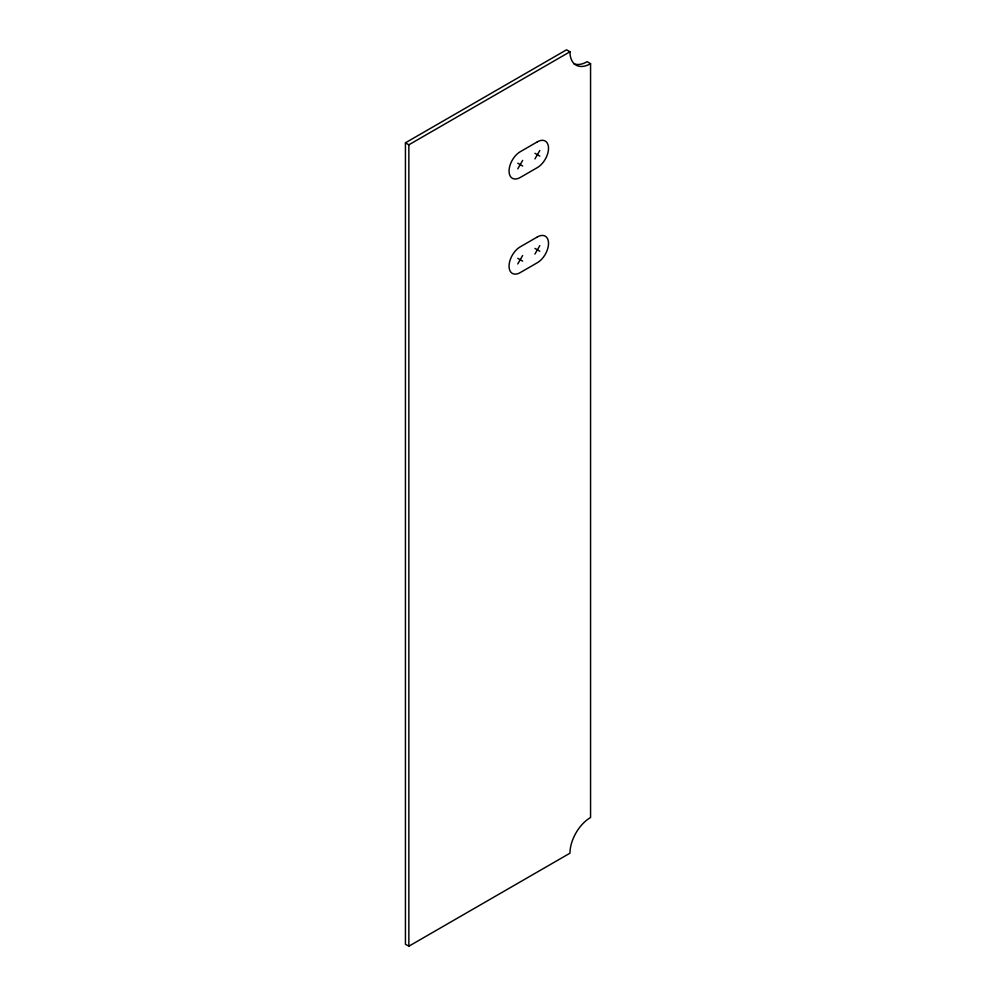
<?xml version="1.0" encoding="UTF-8"?>
<svg xmlns="http://www.w3.org/2000/svg" width="996" height="996" viewBox="0 0 996 996"><rect width="100%" height="100%" fill="white"/><g stroke="black" fill="none" stroke-linecap="round" stroke-linejoin="round"><path stroke-width="1.49" d="M517.783 168.822L522.639 160.418M534.939 158.912L539.795 150.508M517.783 263.94L522.639 255.536M534.939 254.042L539.795 245.626M405.434 142.814L566.55 49.8L569.973 51.78A29.121 16.82 -60 0 0 590.566 63.669L590.566 817.504A29.121 16.82 -60 0 0 569.973 853.186L408.858 946.2L405.434 944.22L405.434 142.814L408.858 144.806L569.973 51.78M590.566 63.669L587.142 61.69A29.121 16.82 -60 0 1 573.746 63.707M534.939 153.309L539.795 156.111M517.783 163.22L522.639 166.021M534.939 248.427L539.795 251.229M517.783 258.338L522.639 261.139M408.858 144.806L408.858 946.2M537.367 141.83L520.211 151.741A15.774 9.113 -60 0 0 509.056 171.063A15.774 9.113 -60 0 0 520.211 177.5L537.367 167.589A15.774 9.113 -60 0 0 548.522 148.267A15.774 9.113 -60 0 0 537.367 141.83M537.367 236.948L520.211 246.859A15.774 9.113 -60 0 0 509.056 266.181A15.774 9.113 -60 0 0 520.211 272.618L537.367 262.707A15.774 9.113 -60 0 0 548.522 243.398A15.774 9.113 -60 0 0 537.367 236.948"/></g></svg>
